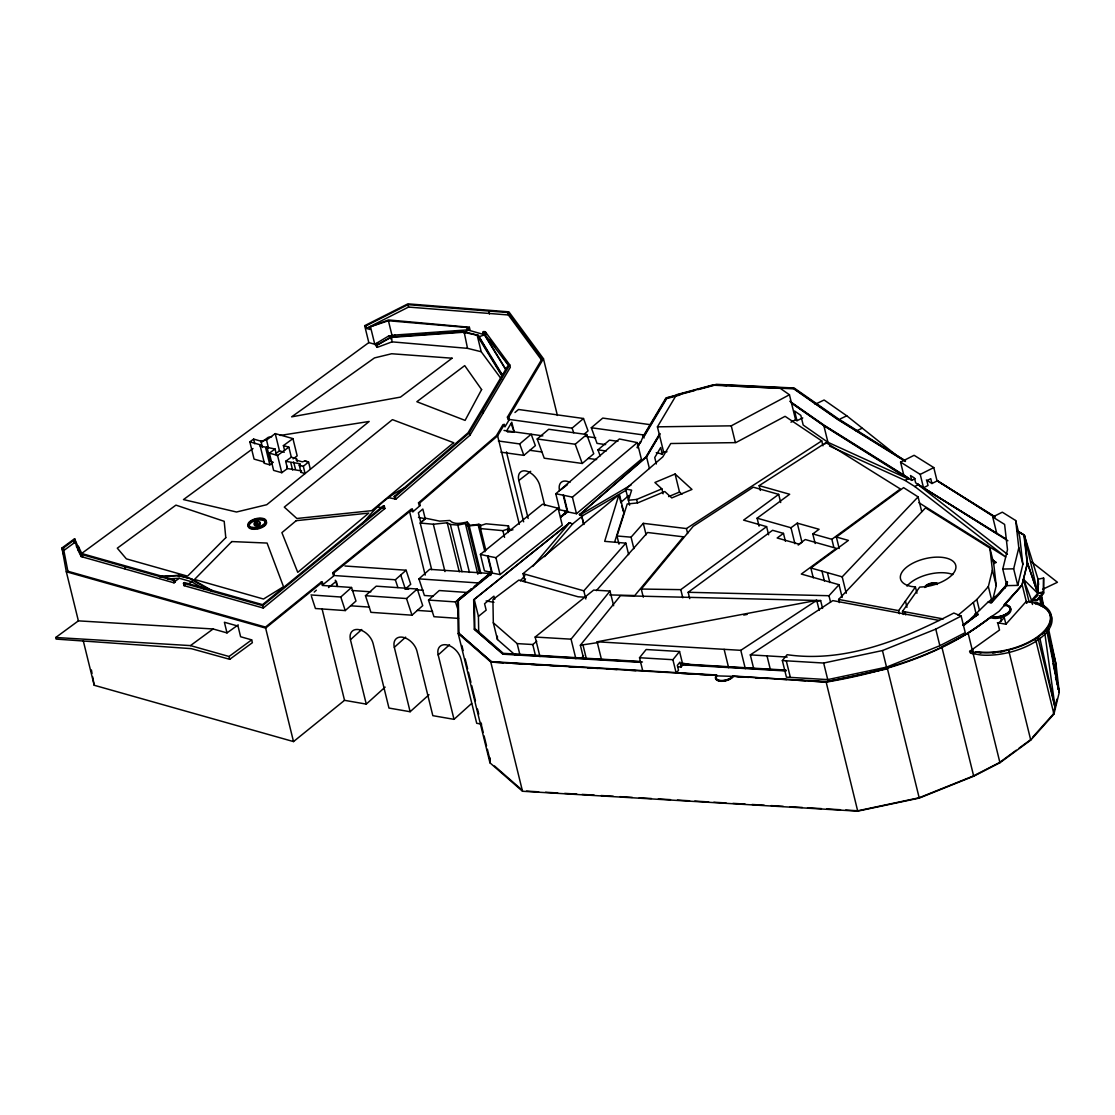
<?xml version="1.0" encoding="UTF-8"?>
<svg xmlns="http://www.w3.org/2000/svg" width="1115" height="1115" viewBox="0 0 1115 1115"><rect width="100%" height="100%" fill="white"/><g stroke="black" fill="none" stroke-linecap="round" stroke-linejoin="round"><path stroke-width="1.5" d="M1038.009 592.232L1038.218 580.037L1038.595 584.692M1017.005 530.517L1024.281 535.061L1038.051 579.229L1037.772 593.361L1031.542 600.302L1032.49 604.483M1038.051 579.229L1043.598 578.03L1043.487 593.501L1037.257 600.469L1028.992 601.459L1023.542 579.284L1037.772 593.361L1043.278 592.706L1037.062 599.647L1031.542 600.302L1023.542 579.284M1043.487 593.501L1043.598 578.03M431.672 569.667L420.216 523.033L425.777 518.252L439.603 521.123L449.791 520.468C454.363 525.249 461.554 523.019 467.199 522.071L470.196 525.36L478.893 524.273L481.485 525.277L486.056 523.799L508.454 525.862L508.05 528.677L510.879 529.667M391.532 337.761L391.978 335.253L388.41 320.744L369.483 327.043L370.082 329.469L366.305 328.395L365.72 325.984L364.661 325.678L368.814 342.584L374.779 344.27L377.358 347.322L392.006 341.859L467.506 348.34L481.22 351.741L501.555 379.337M285.677 461.303L299.796 463.701L299.238 465.136L303.322 466.293L305.106 473.541L301.022 472.384L301.566 470.948L287.447 468.551L285.677 461.303L291.322 457.164L296.451 458.613L296.172 460.119L302.304 461.847L304.883 460.997L308.562 462.028L310.346 469.276M991.793 600.581L988.35 586.574L992.392 570.016L989.883 548.078L925.548 507.855L838.619 599.438L839.386 602.56M992.991 598.825L996.225 585.584L993.702 563.646L989.883 548.078M1006.831 585.64L1002.761 569.054L1007.5 549.681L1004.601 524.412L992.726 516.998L1002.315 512.175L1015.681 520.538L1019.751 537.109L1022.873 564.371L1017.744 585.403L1006.831 585.64L991.5 602.839L987.862 602.239L964.001 625.306M1006.831 581.96L1006.051 585.166L990.887 602.783M1007.5 581.932L1006.72 585.152L990.761 602.295M1017.744 585.403L1013.66 568.831L1018.803 547.8L1015.681 520.538M491.283 661.627L458.892 633.334L491.283 661.627L716.652 674.993L716.151 676.624A8.85 4.293 -13.8 0 0 720.903 680.512A8.85 4.293 -13.8 0 0 731.217 677.516L733.266 675.983L826.159 682.157C884.474 672.094 943.861 654.226 990.928 617.041L993.855 617.348A11.54 5.589 -13.8 0 0 1008.322 612.902A11.54 5.589 -13.8 0 0 1006.761 605.696L1004.336 605.055L1021.953 585.319L1027.5 563.103L1024.281 535.061L1018.093 531.507M1056.922 699.147L1053.271 714.116L1032.476 737.419M471.074 589.068L471.729 589.682L471.074 589.068L457.638 599.94L458.195 633.557L489.959 762.827L522.517 791.26L857.728 811.149L919.248 798.089L973.716 776.207L999.946 762.73L1030.748 740.109L1053.94 714.102L1059.25 692.373L1056.03 664.345L1048.56 628.93M525.067 581.821L523.06 573.64L618.937 494.739L604.678 541.346L625.85 543.158L628.651 554.615M614.741 541.723L623.954 512.858L619.536 494.851M619.006 544.176L616.999 535.981L627.229 503.952L637.585 502.935L664.791 491.534L671.788 497.917L691.983 489.443L675.091 474.014L654.895 482.488L661.878 488.872L663.091 493.792M1004.866 588.288L1007.054 581.779M716.778 675.481L716.36 675.369A9.436 4.571 -13.8 0 0 720.652 680.819A9.436 4.571 -13.8 0 0 732.973 676.359L717.043 675.885L716.276 677.098A8.85 4.293 -13.8 0 0 721.015 681A8.85 4.293 -13.8 0 0 731.342 678.004L732.457 676.331L826.104 681.488M509.736 364.87L510.336 367.295L469.903 435.31L395.839 499.172L394.808 498.879L394.222 496.468L395.24 496.746L469.304 432.899L509.736 364.87L485.318 331.74L483.032 332.047L483.631 334.472L484.565 333.775L483.98 331.364M364.661 325.678L407.909 303.851L508.9 311.838L543.451 358.709L508.747 417.094L509.332 419.519L508.008 419.547L507.423 417.121L541.974 358.974L507.771 312.548L407.965 304.66L365.72 325.984M419.547 503.13L497.611 435.84L504.37 424.467L502.99 424.578L496.356 435.742L418.515 502.837L419.115 505.262L420.132 505.555L419.547 503.13L418.515 502.837M509.332 419.519L504.956 426.878L504.37 424.467M506.684 430.808L511.771 422.237L514.154 431.895L507.492 431.979M637.404 446L640.54 441.819L637.334 447.896M640.665 442.307L643.299 436.09L665.99 397.902L716.457 384.327L794.145 387.992L838.173 418.724L905.561 460.857M637.222 447.408L640.54 441.819M643.411 436.578L666.519 398.111L694.757 390.515M644.066 436.564L666.631 398.599L679.927 395.031M656.233 452.69L662.268 453.972L663.564 451.798L657.432 426.836L676.526 394.71L712.081 385.149L780.277 388.368L789.448 394.766L795.58 419.728L796.96 420.689L802.758 417.93M626.546 489.973L582.964 515.52L579.479 514.796L645.933 456.913L659.829 433.54M646.923 455.937L659.941 434.028M579.479 514.796L646.561 456.969L659.495 435.212M899.429 613.738L898.662 610.63L915.415 586.992L911.206 586.448A28.432 13.784 -13.8 0 1 913.171 563.019A28.432 13.784 -13.8 0 1 955.276 564.051A28.432 13.784 -13.8 0 1 924.516 586.783L919.694 587.103L902.509 611.341L903.275 614.463M575.87 658.728L571.061 639.174L610.017 591.062L593.654 590.086L535.158 637.041L539.953 656.61M583.452 657.808L580.357 645.223L620.456 595.675L820.64 600.553L822.577 608.414M581.389 658.282L583.563 655.606M642.798 671.091L639.522 657.725L646.156 649.515L679.551 651.495L682.84 664.861L681.126 666.979L677.781 666.77M681.126 666.979L679.941 662.143L677.321 665.376L678.505 670.213L676.192 673.07L672.903 659.704L679.551 651.495M782.354 660.582L787.106 654.7C845.588 663.132 902.816 639.355 953.841 613.027L961.172 616.065L965.242 632.651L939.861 645.71L886.537 667.132L827.734 679.606L786.423 677.153L782.354 660.582L823.664 663.035L882.453 650.547L935.778 629.125L961.172 616.065M643.285 597.194L641.292 589.041L693.196 526.308L753.294 487.185L778.688 494.377L780.695 502.531M520.384 580.873L524.872 575.647M532.733 566.476L569.654 522.782L473.666 599.814L474.279 629.208L502.879 654.184L640.818 662.366M523.256 581.528L525.5 578.908M544.58 556.65L572.636 523.925L582.964 515.52M362.737 523.799C374.236 508.468 388.354 495.227 406.013 487.311M585.835 599.006L583.828 590.825L625.85 543.158M616.999 535.981L631.076 537.179L643.285 523.339L686.422 528.566L821.741 440.899L822.954 445.819M596.33 590.643L647.578 532.496L683.425 536.831L634.783 595.535L609.668 594.922M392.006 341.859L391.741 338.528M392.759 337.371L394.808 335.044L467.45 329.887L484.704 334.765L506.266 370.013M377.037 346.946L376.299 345.525L391.1 336.925L463.84 331.671L464.467 333.26L467.45 329.887M958.022 615.271L976.81 599.508L988.35 586.574M1026.72 603.299L1022.19 584.831L999.11 611.313L967.959 633.348L941.799 646.812L973.716 776.207M1049.814 613.083A49.673 24.084 -13.8 0 1 1034.595 642.156A49.673 24.084 -13.8 0 1 980.921 655.007L970.552 653.237L969.618 651.397L999.514 630.017L997.925 623.578L1004.322 617.78L1005.911 624.219L997.354 622.714M1005.911 624.219L1026.162 601.515L1035.96 603.201L1035.124 602.867A48.712 23.624 -13.8 0 1 1041.828 633.278A48.712 23.624 -13.8 0 1 980.768 652.094L975.597 651.787L976.433 652.122M689.725 598.644L688.164 592.288L828.975 595.717L839.038 584.706L801.323 574.058L836.362 548.329L805.267 539.535L798.981 544.148L777.183 537.988L783.469 533.374L785.42 541.319M846.243 593.278L842.201 576.845L918.091 496.886L903.596 487.645L836.362 537.012L839.191 548.51M1031.751 601.124L1038.079 595.187M83.235 640.651L94.204 685.265L293.51 741.587L344.535 700.332L366.264 704.109L350.445 639.717L361.762 629.515M350.445 639.717A14.216 9.227 48 0 1 358.821 629.613A14.216 9.227 48 0 1 373.135 643.648L388.954 708.053L410.139 711.732L394.32 647.327L405.637 637.139M366.264 704.109L385.121 687.119M394.32 647.327A14.216 9.227 48 0 1 402.696 637.222A14.216 9.227 48 0 1 417.01 651.271L432.829 715.663L454.014 719.342L438.195 654.951L449.512 644.749M410.139 711.732L428.996 694.729M454.014 719.342L471.617 703.481M314.207 592.079L316.353 590.169M310.987 594.95L340.786 597.013L351.532 587.466L355.978 601.041L345.246 610.574L315.433 608.511L311.475 596.455M365.469 595.703L376.215 586.169L417.261 589.013L422.724 605.654L411.979 615.187L370.933 612.344L365.469 595.703L406.515 598.546L417.261 589.013M335.462 575.619L395.351 579.772L406.111 570.225L410.724 584.274L405.149 589.222M418.933 578.866L429.679 569.333L489.61 573.472L478.377 582.964L418.933 578.866L424.397 595.494L433.038 596.093M428.508 600.065L439.24 590.532L466.683 592.427L455.464 601.919L428.508 600.065L433.972 616.707L458.558 618.393M394.222 496.468L468.063 432.801L508.273 365.149L483.032 332.047M333.706 573.054L334.305 575.479L333.274 575.187L332.688 572.775L333.706 573.054L412.439 509.262L413.024 511.674L411.909 511.464M413.024 511.674L420.132 505.555M555.8 493.764L563.214 495.199L567.173 511.297L559.758 509.862L555.8 493.764L619.369 438.962L637.306 442.613L641.39 459.199L576.483 513.722L567.8 511.924L560.873 517.053L567.173 511.297L560.761 516.566M629.627 505.179L625.599 488.955L662.812 456.871L670.756 443.519L735.816 442.627L785.085 416.327L821.741 440.899M621.013 502.224L628.832 495.478M420.773 522.559L418.39 512.872L422.836 509.039L425.219 518.726L420.216 523.033L433.331 524.245L447.226 522.768L450.335 524.426L457.805 525.109L465.387 523.52L467.952 525.959L479.575 573.305M514.963 412.494L518.517 409.484L583.507 418.501L588.051 430.892L584.483 433.902M498.349 440.982L519.688 443.937L531.186 434.237L535.367 445.652L523.869 455.366L500.886 452.174M537.207 438.976L548.705 429.261L586.727 434.529L593.751 453.749L582.253 463.464L544.232 458.195L537.207 438.976L575.229 444.244L586.727 434.529M509.611 419.491L572.079 428.16L583.507 418.501M605.64 444.578L597.041 443.394L591.312 427.742L602.755 418.083L650.658 424.731M600.163 455.896L597.961 449.861L609.459 440.146L617.933 441.317M563.214 495.199L572.413 497.151L637.306 442.613M183.487 583.257L262.694 605.64L384.313 506.112L384.912 508.524L263.293 608.051L184.087 585.668L183.487 583.257L184.435 582.56L262.541 604.637L383.295 505.82L384.313 506.112M303.322 466.293L308.562 462.028L304.897 460.983M334.305 575.479L322.96 584.636L322.374 582.225L321.343 581.932L265.495 627.09L67.722 571.201M332.688 572.775L411.324 509.053L412.439 509.262M77.799 549.667L77.2 547.256L78.343 546.406L81.869 553.584L174.386 579.73L174.985 582.142L174.038 582.838L81.2 556.594L77.799 549.667L78.942 548.831L74.58 538.712L61.98 547.967L66.315 571.758L265.635 628.093L322.374 582.225M328.521 587.549L336.326 581.25L337.538 586.239M474.697 586.699L492.147 572.594L484.44 570.824L480.412 554.392L542.461 504.231L558.113 508.245L562.267 525.151L500.064 574.573L492.259 573.082L458.446 600.414L474.279 587.061M474.154 586.574L491.631 572.455L487.603 556.037L480.412 554.392M569.654 522.782L473.666 599.814M478.725 633.278L478.433 616.386L486.154 610.156L484.579 603.717L493.931 596.149L494.726 599.368M586.323 597.278L578.1 596.79L518.879 580.051L492.928 599.536L493.318 622.783L517.165 643.606L532.761 644.526L536.747 641.32M487.603 556.037L495.91 557.667L558.113 508.245M528.148 518.489L518.823 480.509L530.684 471.324M560.887 489.722L567.479 484.621M987.862 602.239L1000.211 592.999M1042.023 634.087A48.712 23.624 -13.8 0 0 1035.333 603.661L1035.96 603.201M68.015 571.953L63.36 547.995L74.956 539.479M75.541 541.89L63.959 550.406L63.36 547.995M81.534 553.556L368.814 342.584M272.52 462.892L269.844 464.857L264.408 463.31L264.13 461.958L254.081 459.115L249.844 441.861L253.621 439.087L260.91 441.15L266.527 440.007L275.238 433.61L292.938 438.613L297.175 455.868L293.092 458.864M252.98 448.537L183.487 499.576L236.492 512.008L266.764 504.705L369.177 421.456L280.241 435.435M261.328 442.418L268.283 437.303L271.698 436.773M249.844 441.861L259.893 444.704L260.157 446.056L275.043 448.983L276.659 455.575M286.862 466.14L287.043 468.844L281.788 472.704L273.621 470.391L269.384 453.136L275.043 448.983M284.562 450.307L283.405 445.61L292.938 438.613M275.74 453.61L279.475 450.864L284.297 452.23M269.384 453.136L277.551 455.45L288.855 447.143L291.322 457.164M468.439 327.922L469.373 327.239L469.973 329.65L469.025 330.347L468.439 327.922L466.851 327.476L388.41 320.744M227 632.902L224.394 622.254L238.011 626.1L240.617 636.749L251.669 639.871L252.366 642.7L229.732 659.313L191.222 648.637L56.14 639.09L55.75 637.487L78.385 620.86L213.104 628.971L227 632.902L238.22 624.874M159.501 576.831L179.222 575.438L191.487 578.894L213.035 591.103M177.843 575.828L179.222 575.438M77.2 547.256L80.601 554.183L173.452 580.413L174.386 579.73M204.77 589.278L191.515 581.723L179.25 578.267L174.261 581.932L174.985 582.142M178.665 575.856L191.487 578.894M184.087 585.668L185.02 584.985M190.916 579.312L192.407 579.368M187.668 584.553L192.073 581.319M55.75 637.487L190.47 645.599L213.104 628.971M190.47 645.599L229.035 656.498L251.669 639.871M778.688 494.377L743.607 520.134L766.604 526.628L768.611 534.782M759.064 526.155L757.113 518.182L789.671 494.266L759.162 485.638L760.332 490.433M641.292 589.041L680.791 589.64L766.604 526.628M688.164 592.288L772.57 530.294L783.469 533.374M757.113 518.182L790.995 527.757L797.281 523.144L819.079 529.29L812.793 533.918L815.149 543.493M798.215 545.068L801.992 542.294L797.281 523.144M812.793 533.918L831.86 539.298L900.376 488.983L826.02 442.613L759.162 485.638M813.267 577.835L810.842 567.995L848.39 540.413L836.362 537.012M962.733 624.985L978.064 614.254L963.318 625.64M963.207 625.167L978.064 614.254M857.728 811.149L826.048 681.669C884.39 671.481 943.987 653.947 991.082 616.637A11.917 5.784 -13.8 0 0 1007.556 613.25A11.917 5.784 -13.8 0 0 1006.901 605.027L1004.531 604.609L1004.852 605.905M1000.88 761.517L1016.225 750.242M1019.012 748.193L1030.176 740.012M601.64 660.15L597.124 641.794L740.806 650.324L816.738 600.344L819.204 610.365M753.475 667.746L750.311 654.881L832.807 600.609L939.318 620.456M370.626 327.378L374.779 344.27L388.731 335.963L394.808 335.044M376.299 345.525L391.003 337.399L463.547 332.242L478.265 335.476L502.531 375.128M631.09 484.997L579.995 514.935L579.368 514.308M657.432 426.836L731.259 425.832L789.448 394.766M790.981 422.181L795.58 419.728M999.486 762.535L973.395 775.956L919.095 797.783L857.867 810.772L845.714 810.048M366.305 328.395L408.55 307.071L508.37 314.974L541.569 360.02M698.074 389.623L716.36 384.717L793.657 388.354L837.588 419.017L905.296 460.997M780.026 388.187L793.769 388.842L837.699 419.505L905.408 461.471M824.793 443.895L827.943 442.307L908.181 478.837L823.874 425.735L791.511 403.142M915.053 478.711L911.708 480.384L903.847 475.464L900.572 462.112L914.119 455.296L933.785 467.589L936.948 480.467L995.165 516.858M908.056 478.349L908.767 478.544L905.032 480.412L829.518 446.042M900.572 462.112L920.223 474.391L933.785 467.589M1007.444 554.308L917.882 484.495L1005.911 538.866M905.032 480.412L914.857 486.558L918.481 484.203M993.493 516.538L936.948 480.467M926.342 480.007L931.959 483.52L936.795 481.095M993.702 563.646L996.057 562.462L992.225 559.563M815.065 404.313L824.124 400.006L846.773 415.811L898.955 457.331M840.348 418.878L846.773 415.811M856.139 431.087L862.062 428.258M1042.595 589.347L1057.438 582.281L1031.473 561.821M625.599 488.955L631.648 490.14L628.414 500.259L636.637 499.45L661.878 488.872M668.638 496.607L679.523 492.05L681.934 494.252M369.483 327.043L388.522 319.949L469.373 327.239M374.779 344.27L377.748 343.169M477.666 337.246L484.704 334.765M467.952 525.959L479.701 524.872L480.9 525.778L480.495 528.594L502.893 530.656L507.464 529.193L508.733 530.155L512.956 529.82M825.964 681.878L887.498 668.819M597.124 641.794L816.738 600.344M580.357 645.223L598.462 642.491M743.733 615.062L747.148 614.421M815.511 601.515L820.64 600.553M406.961 335.002L410.432 334.765M422.571 333.901L426.028 333.65M438.167 332.786L441.638 332.549M453.777 331.685L457.234 331.434M463.84 331.671L478.168 335.322L488.44 353.079M160.058 576.413L178.414 575.424M167.571 578.894L179.25 578.267M1002.761 569.054L1013.66 568.831M1022.19 584.831L1004.225 604.581L1006.65 605.208A11.54 5.589 -13.8 0 1 1008.211 612.414A11.54 5.589 -13.8 0 1 993.744 616.86L991.333 616.456M507.423 417.121L508.747 417.094M663.564 451.798L666.993 451.742M660.972 453.693L662.449 453.666M726.785 385.679L716.36 384.717M735.37 386.083L752.541 386.891M759.413 387.226L774.883 387.95M535.158 637.041L571.061 639.174M750.311 654.881L787.19 657.07M639.522 657.725L672.903 659.704M640.595 661.488L503.283 653.334L474.851 628.512L474.363 599.814L478.433 616.386M681.627 663.927L785.908 670.101M474.279 629.208L502.767 653.697L642.435 661.989M682.715 664.373L785.908 670.505M682.84 664.861L786.019 670.979M458.195 633.557L490.767 661.989L716.931 675.397M493.123 662.212L503.45 662.826M512.05 663.327L522.378 663.941M530.977 664.456L541.291 665.07M549.89 665.585L560.218 666.185M568.817 666.7L579.145 667.314M587.744 667.829L598.072 668.443M606.672 668.944L616.985 669.558M625.599 670.073L635.912 670.686M681.265 673.376L691.412 673.976M699.858 674.477L711.705 675.174M736.834 676.666L748.862 677.39M755.733 677.795L767.775 678.505M774.646 678.91L786.688 679.634M793.559 680.038L805.601 680.749M812.473 681.154L824.515 681.878M526.503 791.106L538.657 791.831M545.597 792.235L557.737 792.96M564.678 793.378L576.817 794.089M582.03 794.396L594.17 795.12M601.11 795.539L613.25 796.249M620.191 796.668L632.33 797.392M639.271 797.796L651.411 798.521M658.352 798.925L670.505 799.65M677.446 800.068L689.586 800.779M694.784 801.086L708.666 801.922M713.865 802.229L726.018 802.939M732.959 803.357L745.099 804.082M752.04 804.486L764.179 805.211M771.12 805.615L783.26 806.34M790.201 806.758L802.354 807.469M807.553 807.79L821.434 808.612M826.633 808.919L840.515 809.741M344.967 566.002L406.111 570.225M408.606 589.278L405.358 589.054L400.731 574.992M416.745 589.835L423.254 590.295M322.207 585.445L351.532 587.466M352.047 590.504L370.877 591.814M350.626 605.793L369.455 607.104M417.358 610.407L432.578 611.466M591.312 427.742L644.498 435.101M585.514 436.383L595.731 437.791M504.036 430.46L542.852 435.867M597.961 449.861L606.198 451.004M529.862 450.307L541.737 451.951M588.246 458.404L596.623 459.561M975.597 651.787L980.336 652.596A49.673 24.084 -13.8 0 0 1042.595 633.418A49.673 24.084 -13.8 0 0 1035.765 602.393M977.939 652.386L980.963 652.902M975.792 652.582L969.618 651.397M486.126 600.957L493.959 602.309M481.638 724.151L476.704 723.287L460.885 658.895A14.216 9.227 48 0 0 446.571 644.846A14.216 9.227 48 0 0 438.195 654.951M974.663 614.044L978.19 614.727M838.619 599.438L898.662 610.63M902.509 611.341L943.276 618.937M681.516 662.965L693.446 665.209M623.954 512.858L621.752 506.196M388.132 497.583L394.808 498.879M418.487 517.416L425.219 518.726M377.372 506.795L382.25 507.869M572.636 523.925L569.138 522.642M810.842 567.995L842.201 576.845M283.405 445.61L288.855 447.143M273.245 462.293L270.513 461.512L266.875 446.669M383.881 508.231L384.912 508.524M523.06 573.64L583.828 590.825M322.96 584.636L321.942 584.344L321.343 581.932M191.836 579.786L212.477 591.521M936.67 480.607L994.831 516.956M1016.769 531.075L1023.918 535.144L1027.249 563.646L1021.953 585.319M789.768 401.219L824.459 425.442L908.641 478.056M791.274 402.668L824.584 425.916L902.383 474.558M917.882 484.495L1007.876 540.747M918.913 502.726L1005.674 556.956L914.857 486.558M991.848 559.828L996.057 562.462M493.318 622.783L497.429 639.494L514.991 654.839M494.53 766.005L521.736 789.768M388.731 335.963L391.309 339.016C391.63 336.075 389.26 337.19 391.309 339.016M489.987 339.671L495.074 346.584M502.196 356.243L507.283 363.142M505.443 369.163L484.9 335.573L484.105 332.354M490.238 356.019L501.917 375.114M502.266 376.48L477.262 335.643L481.22 351.741M376.619 345.901L377.358 347.322M642.909 434.906L644.066 438.028M572.079 428.16L573.779 432.801M575.229 444.244L582.253 463.464M519.688 443.937L523.869 455.366M511.214 423.853L514.154 431.895M1028.281 566.322L1027.5 563.103L1037.981 593.905M1027.5 563.103L1037.772 593.361M455.464 601.919L458.237 610.393M406.515 598.546L411.979 615.187M395.351 579.772L397.916 587.577M335.281 580.19L337.329 586.434M340.786 597.013L345.246 610.574M1043.542 592.706L1043.333 591.912L1037.786 593.096L1024.281 535.061L1026.72 545.012M1049.94 639.494L1056.03 664.345M1037.062 599.647L1037.257 600.469M1055.515 677.195L1059.25 692.373L1047.459 629.404M1035.124 602.867L1035.333 603.661M1018.803 547.8L1022.873 564.371M1038.037 638.282L1055.292 708.555L1044.825 633.32M1035.793 640.233L1053.94 714.102M1026.162 601.515L1026.553 603.131M992.726 516.998L996.796 533.569L915.652 482.851L914.453 478.014L910.523 475.561L911.708 480.384M992.392 570.016L996.225 585.584M1000.392 616.539L1001.479 620.971M1008.824 650.895L1030.748 740.109M990.928 617.041L991.388 617.919A11.917 5.784 -13.8 0 0 1006.761 615.271A11.917 5.784 -13.8 0 0 1009.159 607.131M976.81 599.508L979.486 610.393M973.409 602.727L976.085 613.626M931.959 483.52L930.774 478.683L926.844 480.663L928.028 485.485L923.513 487.757L920.223 474.391M972.796 649.641L973.186 651.244M968.196 633.445L972.266 650.031M973.074 653.32L999.946 762.73M918.091 496.886L921.729 511.66M935.778 629.125L939.861 645.71M915.415 586.992L916.948 593.222M905.436 601.069L906.969 607.299M904.948 611.8L905.715 614.909M887.415 668.652L919.248 798.089M882.453 650.547L886.537 667.132M823.874 425.735L827.943 442.307L803.19 425.038L800.821 415.379L794.591 411.031L796.96 420.689M831.86 539.298L833.825 547.284M839.038 584.706L842.16 597.431M827.414 572.678L829.839 582.532M828.975 595.717L830.536 602.072M821.964 571.131L824.389 580.985M790.995 527.757L794.911 543.716M823.664 663.035L827.734 679.606M731.259 425.832L735.343 442.46M786.284 660.805L790.354 677.39M767.009 655.871L770.563 670.352M740.806 650.324L745.322 668.679M732.973 676.359L733.085 676.833A9.436 4.571 -13.8 0 1 720.778 681.293A9.436 4.571 -13.8 0 1 716.471 675.857L716.36 675.369M724.123 649.334L728.639 667.732M675.091 474.014L679.523 492.05M686.422 528.566L687.634 533.472M662.268 453.972L660.693 447.533L654.742 457.526L656.331 463.965M680.791 589.64L682.798 597.793M646.561 456.969L649.418 468.579M643.285 523.339L646.101 534.81M636.637 499.45L637.446 502.726M631.076 537.179L633.891 548.664M618.937 494.739L620.943 502.921M610.017 591.062L613.626 605.724M543.451 358.709L557.389 415.449M581.849 516.468L583.828 524.524L581.765 516.552M572.413 497.151L576.483 513.722M563.73 495.353L567.8 511.924M564.427 510.558L565.235 513.862M507.771 312.548L508.37 314.974M583.075 645.39L586.169 657.962M544.761 505.625L539.897 485.805A14.216 8.404 52.3 0 0 526.392 471.088A14.216 8.404 52.3 0 0 518.823 480.509M488.858 311.601L489.457 314.012M485.318 331.74L485.917 334.152M478.168 335.322L478.558 336.925M506.461 451.882L523.646 521.834M497.611 435.84L519.339 524.301M466.851 327.476L467.645 330.695M464.467 333.26L464.077 331.643L467.506 348.34M482.753 410.278L483.353 412.689M508.454 525.862L509.694 530.907M507.464 529.193L508.287 532.552M532.761 644.526L535.632 656.219M502.893 530.656L504.551 537.374M469.304 432.899L469.903 435.31M517.165 643.606L520.036 655.299M495.91 557.667L500.064 574.573M488.105 556.176L492.259 573.082M479.575 524.775L485.819 550.266M478.893 524.273L479.715 527.618M478.126 524.789L484.969 551.814M489.694 571.925L490.781 575.479M469.29 526.196L480.913 573.542M467.199 522.071L468.007 525.402M465.387 523.52L477.847 574.239M407.965 304.66L408.55 307.071M457.805 525.109L469.429 572.455M490.767 661.989L522.517 791.26M450.335 524.426L461.972 571.772M447.226 522.768L459.282 571.814M433.331 524.245L444.969 571.591M461.889 645.529L463.129 650.547M465.178 658.909L467.645 668.944M468.467 672.289L470.934 682.324M471.757 685.669L475.45 700.736M477.499 709.098L478.739 714.116M480.788 722.478L483.255 732.513M484.077 735.858L486.544 745.893M487.367 749.238L490.238 760.946M409.609 511.701L425.191 575.117M395.24 496.746L395.839 499.172M299.796 463.701L300.506 466.6M299.238 465.136L301.022 472.384M296.451 458.613L297.175 461.512M293.663 461.958L295.447 469.206M290.806 462.753L292.59 470M322.04 608.734L344.535 700.332M275.238 433.61L279.475 450.864M277.551 455.45L281.788 472.704M266.527 440.007L268.45 447.84M265.607 447.603L269.844 464.857M260.91 441.15L262.457 447.436M259.893 444.704L264.408 463.31M253.621 439.087L254.764 443.798M262.694 605.64L263.293 608.051M265.635 628.093L293.51 741.587M229.035 656.498L229.732 659.313M173.452 580.413L174.038 582.838M124.685 566.643L125.284 569.054M81.869 553.584L82.691 556.956M80.601 554.183L81.2 556.594M78.343 546.406L78.942 548.831M74.58 538.712L76.656 547.172M73.799 540.315L74.398 542.726M61.98 547.967L64.029 556.301M66.315 571.758L78.385 620.86M1039.849 638.059L1055.292 708.555M1053.02 663.509L1059.25 692.373L1046.887 631.313M1041.424 595.215L1043.919 607.006M1039.682 595.703L1041.745 605.877M1041.089 595.354L1043.319 607.271M91.416 669.962L92.029 673.362M92.657 676.763L94.204 685.265M1039.821 597.417L1041.006 605.975M1055.348 664.582L1055.724 667.857M1056.476 674.436L1056.853 677.711M1057.605 684.289L1058.177 689.209M497.374 636.177L497.429 639.494M489.875 757.782L489.959 762.827M458.335 599.926L459.018 633.822M259.893 519.311A9.478 4.599 -13.8 0 1 265.691 524.817A9.478 4.599 -13.8 0 1 251.92 529.109A9.478 4.599 -13.8 0 1 250.903 522.127M249.328 526.81A8.46 4.098 -13.8 0 1 254.652 520.844A8.46 4.098 -13.8 0 1 264.91 521.193A8.46 4.098 -13.8 0 1 261.37 527.214M259.363 527.994A8.46 4.098 -13.8 0 1 257.217 528.524M253.105 528.691A8.46 4.098 -13.8 0 1 250.122 527.674M259.516 522.837A3.066 1.491 -13.8 0 1 259.628 524.872A3.066 1.491 -13.8 0 1 255.586 525.862A3.066 1.491 -13.8 0 1 254.778 523.994M255.265 523.59A3.066 1.491 -13.8 0 1 255.893 523.242M559.563 490.739A14.216 8.404 52.3 0 1 569.96 482.405M926.3 586.699A7.108 3.443 -13.8 0 1 937.325 584.469M924.879 587.535A7.819 3.791 -13.8 0 1 925.882 586.462M927.29 585.486A7.819 3.791 -13.8 0 1 936.6 583.758M924.683 586.727A7.819 3.791 -13.8 0 1 937.813 583.41M925.255 586.866A7.108 3.443 -13.8 0 1 937.13 583.661M1038.107 637.278A48.712 23.624 -13.8 0 1 1034.288 639.871M1003.486 651.481A48.712 23.624 -13.8 0 1 1000.364 652.024M995.695 652.637A48.712 23.624 -13.8 0 1 992.643 652.902M906.997 586.1A28.432 13.784 -13.8 0 1 952.851 574.532M256.185 521.472L257.133 521.374L256.185 521.472M256.589 523.116L257.537 523.005L256.589 523.116M481.61 389.581L465.094 420.397L416.829 401.721L464.718 365.622L481.61 389.581M231.795 541.569L194.526 579.452L263.516 599.034L283.517 586.713L267.084 543.061L231.795 541.569M225.787 537.667L187.557 576.162L126.371 558.866L117.298 548.176L175.933 505.123L224.199 521.318L225.787 537.667M296.214 520.677L281.9 532.649L297.747 572.343L368.772 513.095L296.214 520.677M453.624 442.697L371.671 510.684L296.869 518.489L284.297 507.116L392.438 419.644L453.624 442.697M452.077 358.208L400.48 397.107L291.628 416.843L374.473 357.915L391.644 353.748L452.077 358.208M252.297 528.008A9.478 4.599 -13.8 0 0 266.318 521.458A9.478 4.599 -13.8 0 0 252.547 519.827A9.478 4.599 -13.8 0 0 252.297 528.008M252.798 527.479A8.46 4.098 -13.8 0 0 265.328 521.625A8.46 4.098 -13.8 0 0 253.035 520.175A8.46 4.098 -13.8 0 0 252.798 527.479M255.516 524.691A3.066 1.491 -13.8 0 0 260.06 522.559A3.066 1.491 -13.8 0 0 255.6 522.029A3.066 1.491 -13.8 0 0 255.516 524.691M255.879 522.252A1.533 0.739 -13.8 0 0 258.15 521.193A1.533 0.739 -13.8 0 0 255.92 520.928A1.533 0.739 -13.8 0 0 255.879 522.252M255.739 521.653A1.533 0.739 -13.8 0 0 258.011 520.58A1.533 0.739 -13.8 0 0 255.781 520.315A1.533 0.739 -13.8 0 0 255.739 521.653"/></g></svg>
